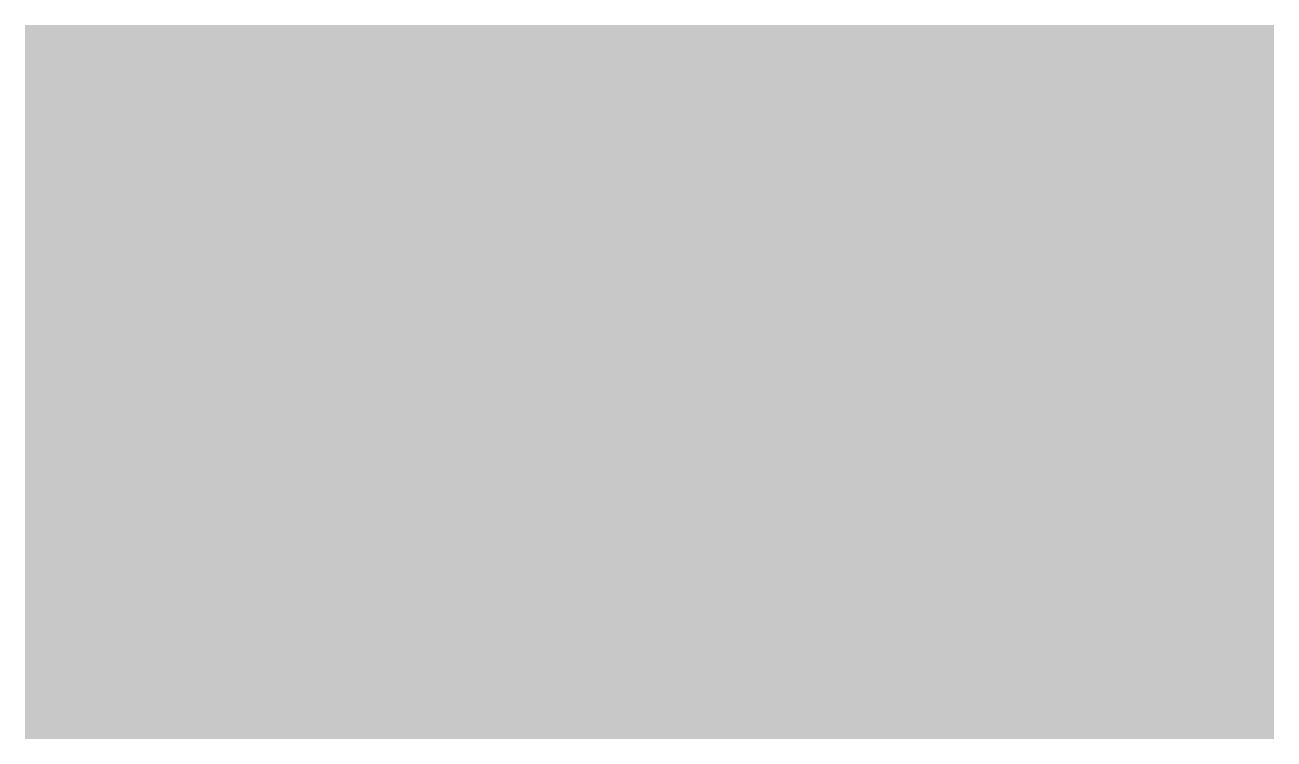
# Model space of a CAD drawing. Header units: millimetres. Extents: x -2 to 5, y -1 to 3.
import ezdxf

# ---------------------------------------------------------------- set-up
doc = ezdxf.new("R2010")
doc.units = ezdxf.units.MM

msp = doc.modelspace()

# ---------------------------------------------------------------- hatches: boundary and pattern name
h = msp.add_hatch(color=256)
h.set_gradient(color1=(220, 80, 30), color2=(30, 60, 150), rotation=42.97183, centered=0.5, one_color=1, tint=0.8, name='INVSPHERICAL')
h.paths.add_polyline_path([(-2, -1), (5, -1), (5, 3), (-2, 3)], flags=0)

doc.saveas('drawing.dxf')
